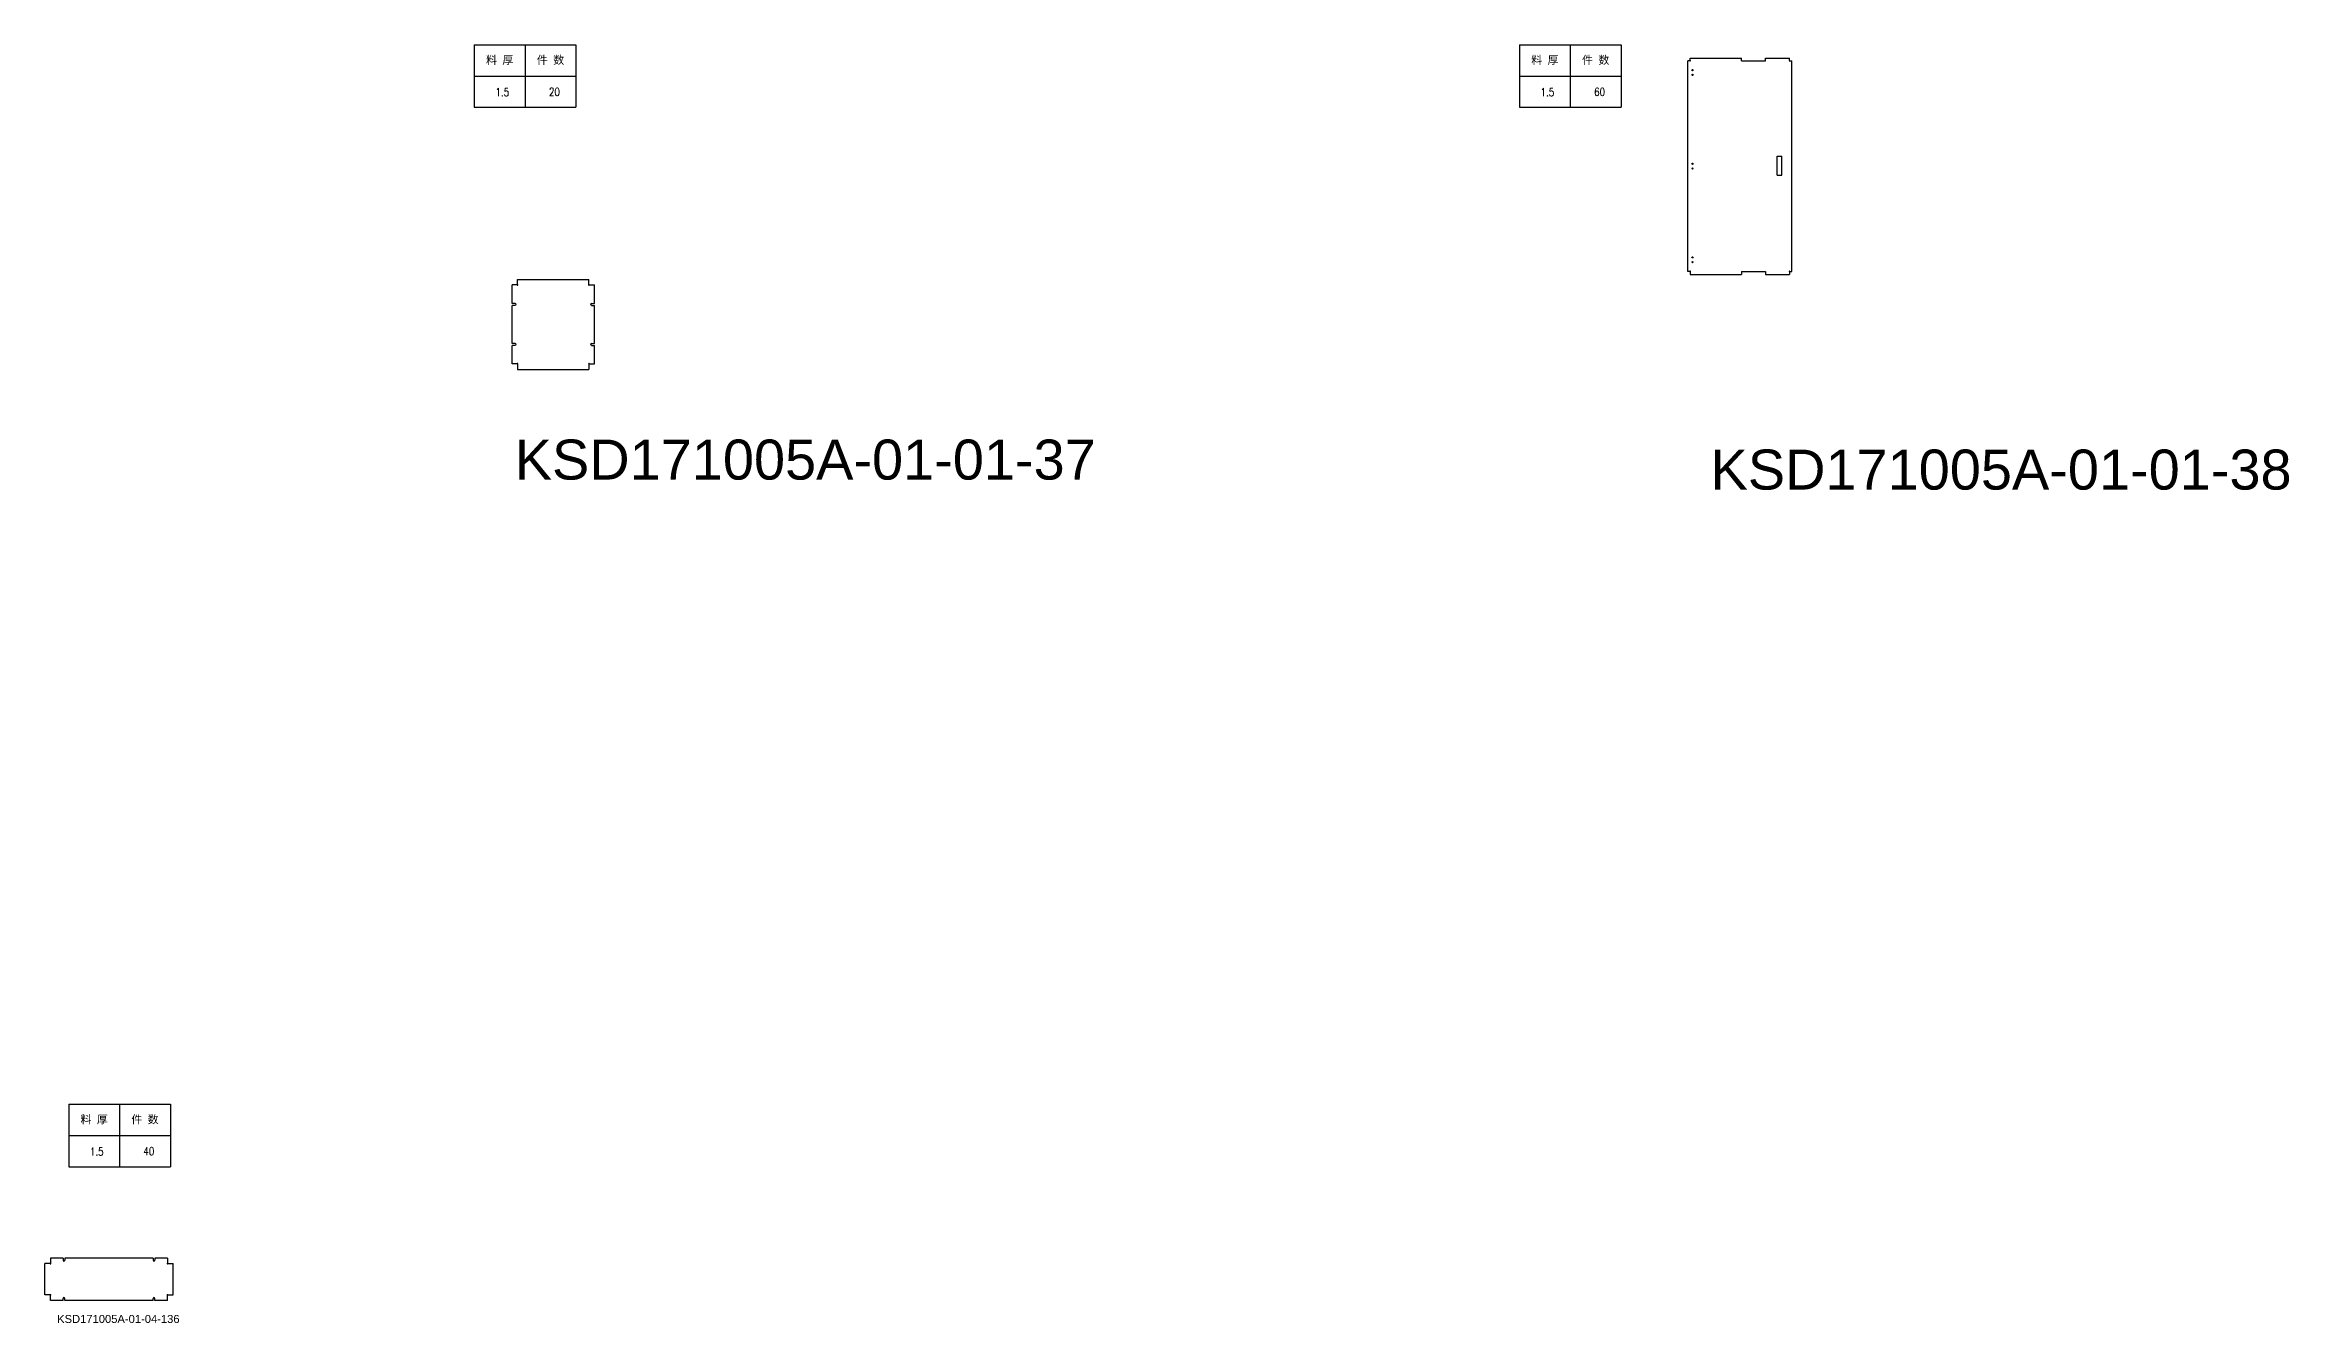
# Model space of a CAD drawing. Header units: millimetres. Extents: x 5543 to 54051, y -3404 to 4186.
# Drawn here: x 32064 to 43281, y -2885 to 3505 of the extents above; entities that cross this region are included whole.
import ezdxf
from ezdxf.enums import TextEntityAlignment as Align

# ---------------------------------------------------------------- set-up
doc = ezdxf.new("R2010")
doc.units = ezdxf.units.MM
doc.layers.add('标注', color=3, linetype='Continuous')
doc.styles.add('DIM', font='romans.shx', dxfattribs={"width": 0.8, "bigfont": 'bigfont.shx'})
doc.styles.get("Standard").update_dxf_attribs({"font": 'arial.ttf'})

# ---------------------------------------------------------------- blocks, each defined once
blk = doc.blocks.new('*T1')
at = {"color": 0, "linetype": 'ByBlock', "lineweight": -2, "transparency": 16777216}
for p, q in [((0, 0), (127, 0)), ((0, 0), (0, -78)), ((63.5, 0), (63.5, -78)), ((127, 0), (127, -78)), ((0, -39), (127, -39)), ((0, -78), (127, -78))]:
    blk.add_line(p, q, dxfattribs=at)
at = {"color": 0, "transparency": 16777216, "char_height": 10, "width": 60.5, "attachment_point": 5}
for s, insert in [('{\\fSimSun|b0|i0|c134|p2;料 厚}', (31.75, -19.5)), ('{\\fSimSun|b0|i0|c134|p2;件 数}', (95.25, -19.5))]:
    blk.add_mtext(s, dxfattribs=dict(at, insert=insert))
blk = doc.blocks.new('拆图参数')
blk.add_blockref('*T1', (-63.5, 78))
at = {"style": 'DIM', "width": 0.8}
blk.add_attdef('6', text='', height=10, dxfattribs=at).set_placement((-37.1, 18.9), align=Align.MIDDLE_LEFT)
blk.add_attdef('1', text='', height=10, dxfattribs=at).set_placement((36.6, 19.3), align=Align.MIDDLE_CENTER)

msp = doc.modelspace()

# ---------------------------------------------------------------- linework, layer by layer
for p, q in [((40275, 2372), (40275, 3426)), ((40286, 3426), (40275, 3426)), ((40287, 3439), (40544, 3439)), ((40287, 3427), (40287, 3439)), ((40544, 3426), (40544, 3439)), ((40544, 3426), (40664, 3426)), ((40664, 3426), (40664, 3439)), ((40664, 3439), (40784, 3439)), ((40784, 3427), (40784, 3439)), ((40786, 3426), (40796, 3426)), ((40796, 2372), (40796, 3426)), ((40722, 2948), (40746, 2948)), ((40722, 2853), (40722, 2948)), ((40746, 2853), (40746, 2948)), ((40722, 2853), (40746, 2853)), ((40286, 2372), (40275, 2372)), ((40287, 2370), (40287, 2358)), ((40287, 2358), (40544, 2358)), ((40544, 2372), (40544, 2358)), ((40544, 2372), (40664, 2372)), ((40664, 2372), (40664, 2358)), ((40664, 2358), (40784, 2358)), ((40784, 2370), (40784, 2358)), ((40786, 2372), (40796, 2372)), ((34399, 2212), (34399, 2305)), ((34424, 2305), (34399, 2305)), ((34426, 2333), (34783, 2333)), ((34426, 2306), (34426, 2333)), ((34783, 2306), (34783, 2333)), ((34784, 2305), (34810, 2305)), ((34810, 2212), (34810, 2305)), ((34414, 2212), (34399, 2212)), ((34399, 2012), (34399, 2203)), ((34414, 2203), (34399, 2203)), ((34795, 2212), (34810, 2212)), ((34795, 2203), (34810, 2203)), ((34810, 2012), (34810, 2203)), ((34414, 2012), (34399, 2012)), ((34399, 1911), (34399, 2003)), ((34414, 2003), (34399, 2003)), ((34424, 1911), (34399, 1911)), ((34426, 1909), (34426, 1882)), ((34783, 1909), (34783, 1882)), ((34784, 1911), (34810, 1911)), ((34795, 2012), (34810, 2012)), ((34795, 2003), (34810, 2003)), ((34810, 1911), (34810, 2003)), ((34426, 1882), (34783, 1882)), ((32155, -2560), (32092, -2560)), ((32092, -2560), (32092, -2585)), ((32155, -2560), (32155, -2570)), ((32164, -2560), (32164, -2570)), ((32605, -2560), (32164, -2560)), ((32605, -2560), (32605, -2570)), ((32676, -2560), (32614, -2560)), ((32614, -2560), (32614, -2570)), ((32676, -2560), (32676, -2585)), ((32064, -2744), (32064, -2587)), ((32091, -2587), (32064, -2587)), ((32678, -2587), (32705, -2587)), ((32705, -2744), (32705, -2587)), ((32091, -2744), (32064, -2744)), ((32092, -2771), (32092, -2745)), ((32155, -2771), (32092, -2771)), ((32155, -2771), (32155, -2761)), ((32164, -2771), (32164, -2761)), ((32605, -2771), (32164, -2771)), ((32605, -2771), (32605, -2761)), ((32614, -2771), (32614, -2761)), ((32676, -2771), (32614, -2771)), ((32676, -2771), (32676, -2745)), ((32678, -2744), (32705, -2744))]:
    msp.add_line(p, q)
for centre in [(40299, 3379), (40299, 3355), (40299, 2911), (40299, 2887), (40299, 2443), (40299, 2419)]:
    msp.add_circle(centre, 3.25)
for centre, radius, start, end in [((40287, 3426), 1.5, 180, 90), ((40784, 3426), 1.5, 90, 0), ((40287, 2372), 1.5, 270, 180), ((40784, 2372), 1.5, 0, 270), ((34426, 2305), 1.5, 180, 90), ((34783, 2305), 1.5, 90, 0), ((34414, 2208), 4.5, 270, 90), ((34795, 2208), 4.5, 90, 270), ((34414, 2008), 4.5, 270, 90), ((34426, 1911), 1.5, 270, 180), ((34783, 1911), 1.5, 0, 270), ((34795, 2008), 4.5, 90, 270), ((32159, -2570), 4.5, 180, 0), ((32609, -2570), 4.5, 180, 0), ((32092, -2587), 1.5, 180, 90), ((32676, -2587), 1.5, 90, 0), ((32092, -2744), 1.5, 270, 180), ((32159, -2761), 4.5, 0, 180), ((32609, -2761), 4.5, 0, 180), ((32676, -2744), 1.5, 0, 270)]:
    msp.add_arc(centre, radius, start, end)

# ---------------------------------------------------------------- block references
at = {"layer": '标注', "xscale": 4, "yscale": 4, "zscale": 4}
for p, values in [((34464, 3193), {'1': '20', '6': '1.5'}), ((39688, 3193), {'1': '60', '6': '1.5'}), ((32437, -2103), {'1': '40', '6': '1.5'})]:
    msp.add_blockref('拆图参数', p, dxfattribs=at).add_auto_attribs(values)

# ---------------------------------------------------------------- texts
at = {"insert": (32125, -2844), "char_height": 40, "width": 635.62, "attachment_point": 1}
msp.add_mtext('KSD171005A-01-04-136', dxfattribs=at)
at = {"layer": '标注', "char_height": 200, "attachment_point": 1}
for s, insert, width in [('KSD171005A-01-01-37', (34412, 1532), 3015.06), ('KSD171005A-01-01-38', (40389, 1482), 3015.49)]:
    msp.add_mtext(s, dxfattribs=dict(at, insert=insert, width=width))

doc.saveas('drawing.dxf')
